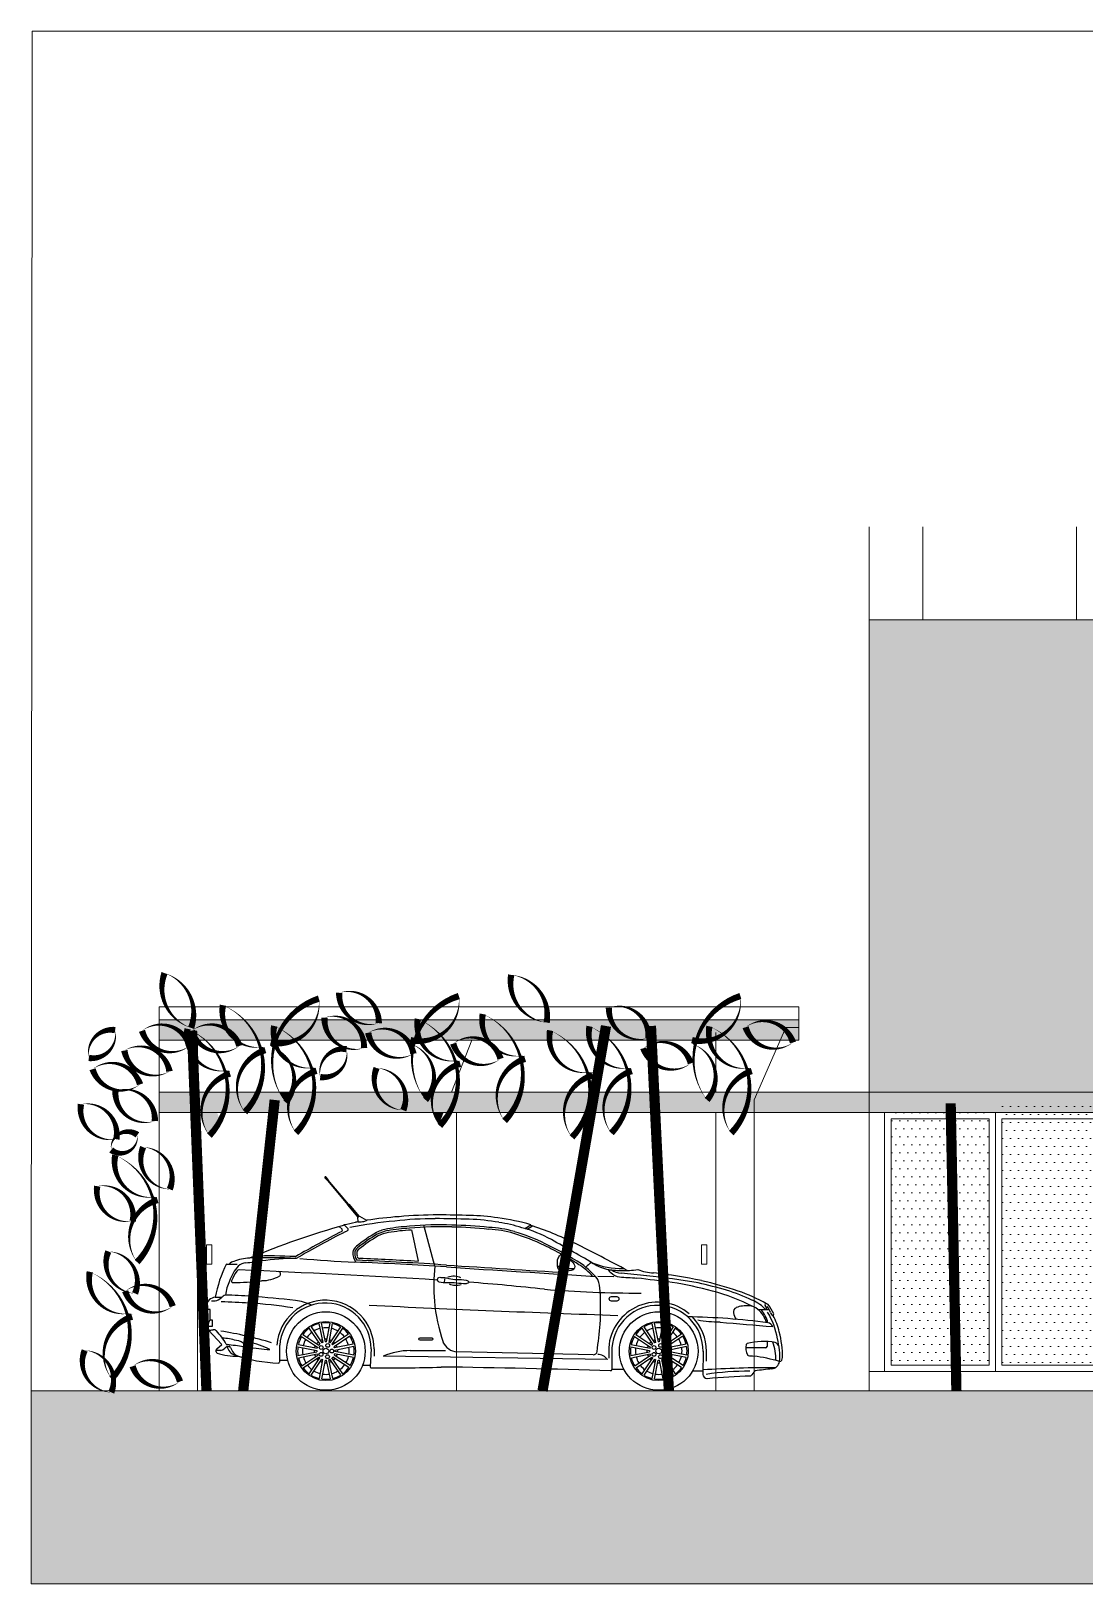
# Model space of a CAD drawing. Header units: metres. Extents: x -183 to 791, y -436 to 125.
# Drawn here: x 507.93 to 516.17, y -312.04 to -299.91 of the extents above; entities that cross this region are included whole.
import ezdxf

# ---------------------------------------------------------------- set-up
doc = ezdxf.new("R2010")
doc.units = ezdxf.units.M
doc.header["$MEASUREMENT"] = 0
doc.header["$XCLIPFRAME"] = 2
for name, color, linetype in [('01_SILNE', 1, 'Continuous'), ('AUTO', 8, 'Continuous'), ('okna', 4, 'Continuous'), ('SRAFA', 251, 'Continuous'), ('srafa fasada', 253, 'Continuous'), ('SRAFY', 3, 'Continuous'), ('SRAFY-TERÉN', 252, 'Continuous'), ('zariz.predmety', 203, 'Continuous')]:
    doc.layers.add(name, color=color, linetype=linetype)
doc.layers.add('FLOATING-WINDOWS', color=2, linetype='Continuous', plot=False)
doc.layers.add('nosne zdivo', color=6, linetype='Continuous', lineweight=50)
picture_1 = doc.add_image_def('image2.jpg', size_in_pixel=(1024, 512))

msp = doc.modelspace()

# ---------------------------------------------------------------- hatches: boundary and pattern name
at = {"layer": 'SRAFA', "linetype": 'Continuous', "lineweight": 0}
h = msp.add_hatch(dxfattribs=at)
h.set_pattern_fill('DOTS', color=256, style=0)
h.set_pattern_definition([(0, (0, 93.513364), (0.03125, 0.0625), [0, -0.0625])])
h.paths.add_polyline_path([(514.65, -310.335), (515.416, -310.335), (515.416, -308.31), (514.65, -308.31)])
h = msp.add_hatch(dxfattribs=at)
h.set_pattern_fill('DOTS', color=256, style=0)
h.set_pattern_definition([(0, (0.86537, -3e-13), (0.03125, 0.0625), [0, -0.0625])])
h.paths.add_polyline_path([(515.516, -308.31), (517.966, -308.31), (517.966, -310.335), (515.516, -310.335)])
at = {"layer": 'srafa fasada', "linetype": 'Continuous', "lineweight": 0}
msp.add_hatch(color=253, dxfattribs=at).paths.add_polyline_path([(516.815, -305.16), (532.263, -305.16), (532.263, -304.51), (531.888, -304.51, -0.111208), (531.788, -304.538, -0.030698), (531.778, -304.51), (529.405, -304.51, -0.011226), (529.394, -304.516, 0.00708), (529.399, -304.51), (514.48, -304.51), (514.48, -308.2), (525.212, -308.2), (525.212, -310.91), (528.77, -310.91), (528.77, -308.21), (528.77, -307.11), (516.815, -307.11)])
at = {"layer": 'SRAFY', "linetype": 'Continuous', "lineweight": 0}
for points in [[(513.93, -307.635), (508.93, -307.635), (508.93, -307.795), (513.93, -307.795)], [(509.304, -308.2), (508.93, -308.2), (508.93, -308.36), (509.263, -308.36, -0.134833)], [(509.467, -308.2), (509.304, -308.2, 0.134833), (509.263, -308.36), (509.436, -308.36, 0.078794)], [(509.54, -308.2), (509.467, -308.2, -0.078794), (509.436, -308.36), (509.94, -308.36, -0.132565), (509.969, -308.2), (509.968, -308.2, -0.086818), (509.92, -308.281, -0.046165), (509.869, -308.2), (509.703, -308.2, -0.090788), (509.601, -308.357, -0.137439)], [(509.968, -308.2), (509.869, -308.2, 0.046165), (509.92, -308.281, 0.086818)], [(510.142, -308.2), (509.969, -308.2, 0.132565), (509.94, -308.36), (510.104, -308.36, 0.079554)], [(510.632, -308.2), (510.142, -308.2, -0.079554), (510.104, -308.36), (511.073, -308.36, -0.130475), (511.072, -308.2), (511.053, -308.2, -0.067281), (511.013, -308.262, -0.035474), (510.973, -308.2), (510.851, -308.2, -0.153414), (510.839, -308.342, -0.285328)], [(511.053, -308.2), (510.973, -308.2, 0.035474), (511.013, -308.262, 0.067281)], [(511.258, -308.2), (511.072, -308.2, 0.130475), (511.073, -308.36), (511.2, -308.36, 0.082303)], [(511.572, -308.2), (511.258, -308.2, -0.082303), (511.2, -308.36), (511.593, -308.36, -0.131714)], [(511.756, -308.2), (511.572, -308.2, 0.131714), (511.593, -308.36), (511.684, -308.36, 0.085066)], [(512.144, -308.2), (511.756, -308.2, -0.084943), (511.684, -308.36), (511.684, -308.36), (512.095, -308.36, -0.136618)], [(512.299, -308.2), (512.144, -308.2, 0.136618), (512.095, -308.36), (512.273, -308.36, 0.078429)], [(512.433, -308.2), (512.299, -308.2, -0.078429), (512.273, -308.36), (512.404, -308.36, -0.132781)], [(512.606, -308.2), (512.433, -308.2, 0.132781), (512.404, -308.36), (512.568, -308.36, 0.079457)], [(513.37, -308.2), (513.253, -308.2, -0.067281), (513.213, -308.262, -0.035474), (513.173, -308.2), (512.606, -308.2, -0.079457), (512.568, -308.36), (513.341, -308.36, -0.132781)], [(513.543, -308.2), (513.37, -308.2, 0.132781), (513.341, -308.36), (513.505, -308.36, 0.079457)], [(525.212, -308.2), (514.48, -308.2), (513.543, -308.2, -0.079457), (513.505, -308.36), (525.212, -308.36)], [(509.384, -308.36), (509.263, -308.36, 0.157088), (509.324, -308.541, 0.069876), (509.408, -308.423)], [(511.154, -308.36), (511.073, -308.36, 0.084371), (511.117, -308.455)]]:
    msp.add_hatch(color=44, dxfattribs=at).paths.add_polyline_path(points)
for points in [[(509.703, -308.2), (509.54, -308.2, 0.137439), (509.601, -308.357, 0.090788)], [(510.851, -308.2), (510.632, -308.2, 0.285328), (510.839, -308.342, 0.153414)]]:
    msp.add_hatch(color=44, dxfattribs=at).paths.add_polyline_path(points, flags=17)
msp.add_hatch(color=54, dxfattribs=at).paths.add_polyline_path([(515.291, -309.789), (516.476, -309.789), (516.476, -310.043), (515.291, -310.043)], flags=9)
at = {"layer": 'SRAFY-TERÉN', "linetype": 'Continuous', "lineweight": 0}
msp.add_hatch(color=256, dxfattribs=at).paths.add_polyline_path([(543.77, -310.91), (541.575, -310.91), (541.575, -310.914), (541.153, -310.914), (541.153, -310.91), (530.835, -310.91, -0.032805), (530.813, -310.944, -0.021832), (530.783, -310.91), (521.936, -310.91), (518.986, -310.535), (508.562, -310.535, -0.013742), (508.557, -310.547, -0.069979), (508.492, -310.535), (507.93, -310.535), (507.93, -312.044), (543.77, -312.044)])

# ---------------------------------------------------------------- linework, layer by layer
at = {"layer": '01_SILNE', "linetype": 'Continuous', "lineweight": 0}
for p, q in [((521.58, -304.51), (514.48, -304.51)), ((514.48, -308.2), (514.48, -304.51)), ((525.212, -308.2), (514.48, -308.2)), ((518.986, -310.535), (507.93, -310.535))]:
    msp.add_line(p, q, dxfattribs=at)
at = {"layer": 'AUTO'}
for p, q in [((510.407, -309.081), (510.248, -308.892)), ((510.411, -309.077), (510.252, -308.888)), ((510.339, -309.252), (510.36, -309.273)), ((510.374, -309.235), (510.406, -309.266)), ((510.499, -309.172), (510.481, -309.178)), ((510.481, -309.178), (510.484, -309.214)), ((510.554, -309.203), (510.499, -309.172)), ((510.902, -309.278), (510.956, -309.523)), ((511.086, -309.561), (510.999, -309.241)), ((511.788, -309.266), (511.835, -309.237)), ((511.806, -309.271), (511.849, -309.245)), ((509.456, -309.544), (509.542, -309.544)), ((512.174, -309.581), (512.088, -309.581)), ((512.108, -309.599), (512.122, -309.612)), ((512.484, -309.645), (512.36, -309.642)), ((511.162, -309.692), (511.163, -309.661)), ((509.301, -309.899), (509.301, -309.87)), ((509.368, -309.833), (509.341, -309.833)), ((509.37, -309.804), (509.421, -309.804)), ((509.33, -309.899), (509.301, -309.899)), ((509.348, -309.983), (509.326, -309.983)), ((509.33, -309.977), (509.33, -309.899)), ((509.348, -310.029), (509.348, -309.983)), ((510.179, -310.009), (510.21, -310.156)), ((510.198, -310.006), (510.229, -310.152)), ((510.266, -310.005), (510.237, -310.152)), ((510.284, -310.009), (510.256, -310.156)), ((512.781, -310.009), (512.811, -310.156)), ((512.8, -310.006), (512.83, -310.152)), ((512.867, -310.005), (512.839, -310.152)), ((512.886, -310.009), (512.858, -310.156)), ((513.7, -309.903), (513.615, -309.903)), ((509.314, -310.029), (509.348, -310.029)), ((509.422, -310.174), (509.316, -310.062)), ((510.044, -310.11), (510.169, -310.193)), ((510.055, -310.094), (510.18, -310.177)), ((510.102, -310.046), (510.186, -310.17)), ((510.118, -310.036), (510.202, -310.159)), ((510.347, -310.034), (510.265, -310.159)), ((510.363, -310.044), (510.281, -310.17)), ((510.411, -310.092), (510.287, -310.176)), ((510.422, -310.108), (510.298, -310.192)), ((512.645, -310.11), (512.77, -310.193)), ((512.656, -310.094), (512.781, -310.177)), ((512.703, -310.046), (512.787, -310.17)), ((512.719, -310.036), (512.803, -310.159)), ((512.948, -310.034), (512.866, -310.159)), ((512.964, -310.044), (512.882, -310.17)), ((513.012, -310.092), (512.888, -310.176)), ((513.023, -310.108), (512.899, -310.192)), ((509.377, -310.23), (509.377, -310.214)), ((509.412, -310.22), (509.377, -310.22)), ((509.381, -310.206), (509.422, -310.174)), ((509.873, -310.308), (509.873, -310.178)), ((510.015, -310.192), (510.162, -310.22)), ((510.016, -310.259), (510.162, -310.229)), ((510.019, -310.173), (510.166, -310.201)), ((510.02, -310.278), (510.166, -310.247)), ((510.046, -310.34), (510.17, -310.255)), ((510.423, -310.337), (510.298, -310.255)), ((510.448, -310.169), (510.301, -310.2)), ((510.449, -310.274), (510.302, -310.246)), ((510.452, -310.188), (510.305, -310.219)), ((510.452, -310.255), (510.305, -310.227)), ((510.589, -310.207), (510.58, -310.344)), ((510.611, -310.207), (510.611, -310.264)), ((510.893, -310.221), (511.17, -310.221)), ((512.323, -310.253), (511.258, -310.23)), ((512.444, -310.197), (512.444, -310.28)), ((512.469, -310.199), (512.469, -310.369)), ((512.617, -310.192), (512.764, -310.22)), ((512.617, -310.259), (512.764, -310.229)), ((512.62, -310.173), (512.767, -310.201)), ((512.621, -310.278), (512.768, -310.247)), ((512.647, -310.34), (512.771, -310.255)), ((513.025, -310.337), (512.9, -310.255)), ((513.049, -310.169), (512.903, -310.2)), ((513.05, -310.274), (512.903, -310.246)), ((513.053, -310.188), (512.906, -310.219)), ((513.054, -310.255), (512.907, -310.227)), ((513.181, -310.226), (513.18, -310.407)), ((513.206, -310.226), (513.206, -310.303)), ((513.671, -310.199), (513.515, -310.199)), ((513.681, -310.149), (513.681, -310.189)), ((509.936, -310.299), (509.873, -310.299)), ((510.057, -310.356), (510.18, -310.271)), ((510.104, -310.403), (510.187, -310.278)), ((510.12, -310.413), (510.203, -310.288)), ((510.183, -310.438), (510.211, -310.291)), ((510.202, -310.442), (510.23, -310.295)), ((510.269, -310.442), (510.239, -310.295)), ((510.288, -310.438), (510.257, -310.291)), ((510.35, -310.411), (510.266, -310.288)), ((510.366, -310.401), (510.281, -310.277)), ((510.413, -310.353), (510.288, -310.271)), ((510.58, -310.336), (510.519, -310.336)), ((512.434, -310.291), (510.682, -310.265)), ((512.565, -310.369), (512.469, -310.369)), ((512.658, -310.356), (512.782, -310.271)), ((512.706, -310.403), (512.788, -310.278)), ((512.722, -310.413), (512.804, -310.288)), ((512.784, -310.438), (512.812, -310.291)), ((512.803, -310.442), (512.831, -310.295)), ((512.87, -310.442), (512.84, -310.295)), ((512.889, -310.438), (512.859, -310.291)), ((512.951, -310.411), (512.867, -310.288)), ((512.967, -310.401), (512.883, -310.277)), ((513.014, -310.353), (512.889, -310.271)), ((513.18, -310.382), (513.098, -310.382))]:
    msp.add_line(p, q, dxfattribs=at)
for points in [[(510.251, -308.884), (510.234, -308.864, 1), (510.227, -308.87), (510.244, -308.89, 1)], [(512.047, -309.504, -0.077406), (512.066, -309.474, -0.329268), (512.085, -309.47, -0.037935), (512.114, -309.486, -0.115244), (512.177, -309.552, -0.19291), (512.178, -309.574, -0.287364), (512.15, -309.595, -0.079067), (512.087, -309.598, -0.153381), (512.056, -309.59, -0.17761), (512.046, -309.572, -0.049184), (512.043, -309.53, -0.138081)], [(511.124, -309.648, 0.008202), (511.16, -309.65, -0.060984), (511.194, -309.656, 0.078918), (511.257, -309.665, -0.039582), (511.331, -309.67, -0.168005), (511.353, -309.686, -0.169643), (511.329, -309.699, -0.039582), (511.255, -309.693, 0.043151), (511.184, -309.692, -0.084485), (511.119, -309.685, -0.845361)], [(512.465, -309.799), (512.507, -309.799, -1), (512.507, -309.833), (512.465, -309.833, -1)], [(510.97, -310.122), (511.062, -310.122, -1), (511.062, -310.139), (510.97, -310.139, -1)]]:
    msp.add_lwpolyline(points, format="xyb", close=True, dxfattribs=at)
msp.add_lwpolyline([(510.405, -309.082), (510.413, -309.076), (510.495, -309.173), (510.485, -309.177)], close=True, dxfattribs=at)
for centre, radius in [((510.234, -310.224), 0.307), ((510.234, -310.224), 0.231), ((512.835, -310.224), 0.307), ((512.835, -310.224), 0.231), ((510.196, -310.25), 0.0147), ((510.197, -310.196), 0.0147), ((510.234, -310.224), 0.0221), ((510.247, -310.268), 0.0147), ((510.248, -310.18), 0.0147), ((510.28, -310.224), 0.0147), ((512.798, -310.196), 0.0147), ((512.798, -310.25), 0.0147), ((512.835, -310.224), 0.0221), ((512.849, -310.268), 0.0147), ((512.85, -310.18), 0.0147), ((512.881, -310.224), 0.0147)]:
    msp.add_circle(centre, radius, dxfattribs=at)
for centre, radius, start, end in [((511.121, -312.678), 3.518, 90.1734, 95.1448), ((510.96, -323.763), 14.604, 88.4296, 89.4089), ((511.302, -311.2), 2.036, 82.2054, 88.3634), ((512.151, -315.544), 6.548, 105.6955, 112.5784), ((510.353, -309.28), 0.01, 297.5759, 45.5806), ((510.16, -307.809), 1.442, 278.5259, 282.2621), ((510.352, -309.21), 0.0881, 292.7303, 306.9214), ((510.399, -309.273), 0.01, 306.9214, 45.5806), ((511.074, -312.459), 3.265, 95.3003, 101.5174), ((511.013, -312.148), 2.981, 100.2191, 100.5671), ((511.013, -312.148), 2.981, 93.9938, 98.856), ((510.827, -309.757), 0.501, 102.819, 113.3831), ((510.827, -309.757), 0.486, 102.8604, 113.2769), ((510.971, -310.7), 1.453, 93.2963, 100.1212), ((510.971, -310.7), 1.438, 93.2868, 100.1071), ((510.971, -310.7), 1.423, 92.7947, 100.0925), ((511.079, -311.692), 2.502, 89.7865, 97.0436), ((511.129, -311.945), 2.707, 88.0988, 95.1173), ((511.129, -311.945), 2.692, 88.0951, 95.1224), ((510.99, -322.237), 13.048, 88.4012, 89.5675), ((511.191, -311.951), 2.711, 83.2811, 89.4103), ((511.191, -311.951), 2.696, 83.2682, 89.414), ((511.29, -310.969), 1.776, 80.4134, 87.9127), ((511.48, -310.026), 0.754, 72.8202, 87.9224), ((511.48, -310.026), 0.769, 72.8364, 87.8768), ((511.27, -311.274), 2.114, 74.4755, 81.6165), ((511.417, -310.349), 1.143, 72.2245, 81.5169), ((511.505, -310.236), 1.01, 60.9074, 75.0611), ((510.996, -311.761), 2.656, 63.5817, 71.6644), ((515.549, -319.229), 11.214, 117.5759, 119.6661), ((515.557, -319.242), 11.214, 117.4637, 119.6937), ((510.51, -309.459), 0.0652, 124.6627, 174.3086), ((511.257, -310.375), 1.247, 120.278, 128.9415), ((511.257, -310.375), 1.232, 120.3202, 128.9692), ((511.257, -310.375), 1.217, 120.3639, 129.0021), ((510.827, -309.757), 0.471, 102.9041, 113.165), ((511.36, -310.539), 1.279, 62.9708, 74.4762), ((511.36, -310.539), 1.294, 62.9796, 74.4666), ((510.844, -311.699), 2.548, 61.0788, 64.4955), ((510.844, -311.699), 2.563, 57.2383, 64.4911), ((504.645, -322.616), 15.164, 59.5062, 60.9994), ((505.801, -322.219), 14.334, 61.7331, 63.5817), ((509.523, -309.58), 0.0566, 98.7316, 139.9906), ((509.645, -309.833), 0.335, 91.3088, 112.9858), ((505.292, -272.449), 37.336, 276.64, 276.8298), ((509.794, -313.431), 3.936, 86.9581, 92.281), ((509.795, -313.417), 3.936, 87.1187, 91.775), ((510.069, -312.334), 2.835, 91.3401, 96.8298), ((509.994, -309.476), 0.01, 267.1187, 299.6661), ((510.828, -300.421), 9.115, 264.9857, 267.6916), ((510.564, -309.46), 0.119, 176.0895, 215.6709), ((510.51, -309.459), 0.0502, 124.0629, 182.4737), ((510.564, -309.46), 0.104, 180.3021, 211.7267), ((509.311, -338.051), 28.545, 86.2548, 87.6916), ((510.51, -309.459), 0.0352, 123.1061, 182.9135), ((510.564, -309.46), 0.0886, 180.109, 197.2792), ((509.311, -338.051), 28.56, 86.2548, 87.6633), ((510.498, -309.481), 0.02, 197.2792, 267.6208), ((509.311, -338.051), 28.575, 86.7008, 87.6208), ((510.844, -311.699), 2.548, 57.2453, 59.5354), ((510.337, -309.98), 0.983, 153.6509, 169.6739), ((509.801, -309.784), 0.337, 138.365, 161.5271), ((509.944, -309.86), 0.483, 147.3829, 157.5184), ((509.554, -309.61), 0.02, 87.564, 147.3829), ((509.622, -309.646), 0.113, 96.64, 130.4179), ((505.551, -403.713), 94.208, 86.61938, 87.56398), ((509.733, -309.39), 0.284, 269.7298, 299.636), ((509.861, -309.622), 0.0189, 310.1407, 84.6026), ((512.467, -309.72), 1.39, 173.4564, 184.6753), ((528.096, -51.08), 259.04, 266.25485, 266.51258), ((528.096, -51.08), 259.025, 266.25485, 266.46443), ((511.232, -309.792), 0.152, 67.6509, 107.5977), ((512.14, -309.447), 0.145, 228.6669, 245.6929), ((512.088, -309.561), 0.02, 245.6929, 270), ((511.879, -310.044), 0.597, 42.7656, 54.8535), ((511.879, -310.044), 0.612, 38.2961, 54.8829), ((512.46, -309.766), 0.278, 122.6442, 134.8134), ((512.532, -309.031), 0.548, 245.9852, 272.7672), ((512.537, -309.18), 0.419, 237.2277, 254.6418), ((512.532, -309.031), 0.563, 259.1361, 270.7579), ((512.494, -309.557), 0.0639, 206.5138, 238.1214), ((512.542, -309.533), 0.113, 224.016, 262.643), ((512.547, -309.473), 0.143, 234.8914, 267.7556), ((512.952, -304.203), 5.458, 265.5385, 266.9766), ((512.575, -308.93), 0.665, 266.9726, 278.3836), ((512.276, -313.188), 3.582, 82.5422, 85.7476), ((512.8, -309.274), 0.339, 247.6798, 269.0953), ((512.058, -316.113), 6.513, 80.4137, 83.9835), ((512.204, -314.378), 4.802, 78.4131, 82.9285), ((509.884, -309.856), 0.441, 156.051, 170.892), ((509.507, -309.679), 0.01, 157.5184, 270.3075), ((509.497, -307.809), 1.88, 270.3075, 277.166), ((511.249, -309.577), 0.133, 246.7949, 288.5206), ((509.926, -328.118), 18.487, 83.7375, 85.5736), ((512.67, -300.811), 8.96, 265.34, 270.1692), ((512.122, -309.759), 0.255, 0.415, 21.4966), ((508.555, -309.885), 3.825, 358.0829, 1.918), ((510.911, -324.807), 15.254, 82.3538, 83.3985), ((512.392, -313.001), 3.358, 75.1057, 80.5974), ((508.663, -327.577), 18.439, 75.2252, 75.9377), ((512.52, -312.505), 2.904, 71.2009, 77.1039), ((512.9, -311.16), 1.448, 62.4315, 75.8038), ((512.942, -311.126), 1.441, 64.2693, 72.9481), ((513.038, -310.984), 1.298, 60.4822, 71.2162), ((509.372, -309.876), 0.0718, 91.5687, 175.3669), ((509.336, -309.71), 0.127, 284.4838, 309.4333), ((509.488, -309.879), 0.1, 113.105, 135.3356), ((509.284, -314.992), 5.154, 86.1019, 88.5315), ((509.3, -315.479), 5.694, 86.4699, 88.5007), ((509.401, -313.541), 3.699, 81.0648, 86.3826), ((508.695, -321.317), 11.561, 83.5419, 85.2613), ((510.23, -310.207), 0.38, 359.9948, 175.4496), ((510.23, -310.207), 0.358, 359.9948, 175.4496), ((509.938, -310.26), 0.435, 65.1169, 82.3289), ((516.945, -178.471), 131.549, 267.22344, 268.07072), ((512.555, -309.692), 1.48, 185.452, 198.2483), ((512.825, -310.224), 0.382, 49.3178, 176.0659), ((512.825, -310.224), 0.357, 359.5661, 176.0659), ((513.455, -309.919), 0.0368, 114.5497, 191.2003), ((513.522, -310.107), 0.237, 85.5753, 110.2055), ((513.536, -309.983), 0.112, 48.6953, 87.7083), ((513.44, -310.115), 0.315, 42.4738, 66.071), ((513.675, -309.862), 0.0105, 138.8552, 217.0525), ((513.672, -309.882), 0.0275, 50.7284, 101.2033), ((513.63, -309.901), 0.0487, 357.2744, 41.1454), ((513.562, -309.968), 0.152, 17.0418, 37.4493), ((513.387, -310.093), 0.382, 24.7851, 37.3735), ((509.434, -310.037), 0.121, 149.901, 191.724), ((510.234, -310.224), 0.221, 104.1905, 121.6906), ((510.234, -310.224), 0.221, 81.6905, 99.1906), ((510.234, -310.224), 0.221, 59.1905, 76.6906), ((506.136, -309.432), 6.268, 352.7116, 354.6795), ((512.835, -310.224), 0.221, 104.1905, 121.6906), ((512.835, -310.224), 0.221, 81.6905, 99.1906), ((512.835, -310.224), 0.221, 59.1905, 76.6906), ((512.95, -315.629), 5.674, 82.5281, 88.8909), ((512.825, -310.224), 0.382, 359.5661, 44.3495), ((513.333, -308.818), 1.179, 260.5446, 269.0683), ((515.8, -282.975), 27.137, 264.7439, 265.6161), ((513.546, -309.9), 0.13, 191.5214, 216.0786), ((513.498, -310.044), 0.183, 13.3691, 52.3678), ((513.419, -310.074), 0.278, 14.8697, 38.0696), ((513.122, -310.244), 0.651, 10.2867, 29.9389), ((513.669, -310.067), 0.0671, 31.961, 73.3493), ((513.754, -309.904), 0.0504, 201.7973, 240.629), ((513.704, -309.934), 0.0295, 331.4254, 3.1308), ((513.237, -310.203), 0.555, 13.4711, 27.3735), ((508.292, -298.998), 11.111, 275.2851, 275.4802), ((509.359, -310.086), 0.0279, 43.4817, 100.6675), ((508.929, -310.48), 0.611, 30.5728, 42.5493), ((508.897, -313.227), 3.201, 73.4216, 80.7424), ((509.406, -310.572), 0.449, 73.3821, 87.6298), ((510.234, -310.224), 0.221, 149.1905, 166.6906), ((510.234, -310.224), 0.221, 126.6905, 144.1906), ((510.234, -310.224), 0.182, 149.7216, 166.1595), ((510.234, -310.224), 0.182, 127.2216, 143.6595), ((510.234, -310.224), 0.182, 104.7216, 121.1595), ((510.234, -310.224), 0.0922, 107.6831, 118.1981), ((510.234, -310.224), 0.182, 82.2216, 98.6595), ((510.234, -310.224), 0.0922, 85.1831, 95.6981), ((510.234, -310.224), 0.0922, 62.6831, 73.1981), ((510.234, -310.224), 0.182, 59.7216, 76.1595), ((510.234, -310.224), 0.182, 37.2216, 53.6595), ((510.234, -310.224), 0.221, 36.6905, 54.1906), ((510.234, -310.224), 0.182, 14.7216, 31.1595), ((510.234, -310.224), 0.221, 14.1905, 31.6906), ((512.835, -310.224), 0.221, 149.1905, 166.6906), ((512.835, -310.224), 0.221, 126.6905, 144.1906), ((512.835, -310.224), 0.182, 149.7216, 166.1595), ((512.835, -310.224), 0.182, 127.2216, 143.6595), ((512.835, -310.224), 0.182, 104.7216, 121.1595), ((512.835, -310.224), 0.0922, 107.6831, 118.1981), ((512.835, -310.224), 0.182, 82.2216, 98.6595), ((512.835, -310.224), 0.0922, 85.1831, 95.6981), ((512.835, -310.224), 0.0922, 62.6831, 73.1981), ((512.835, -310.224), 0.182, 59.7216, 76.1595), ((512.835, -310.224), 0.182, 37.2216, 53.6595), ((512.835, -310.224), 0.221, 36.6905, 54.1906), ((512.835, -310.224), 0.182, 14.7216, 31.1595), ((512.835, -310.224), 0.221, 14.1905, 31.6906), ((513.218, -310.271), 0.563, 356.402, 14.8092), ((513.118, -310.26), 0.684, 358.6283, 15.7387), ((509.387, -310.214), 0.01, 127.967, 180), ((509.387, -310.23), 0.01, 180, 252.4103), ((509.541, -309.744), 0.521, 252.4103, 270.9091), ((509.344, -310.063), 0.171, 293.2898, 313.7453), ((509.463, -310.164), 0.01, 210.5728, 262.8462), ((508.301, -319.423), 9.322, 82.0453, 82.8462), ((509.551, -310.17), 0.0902, 190.4243, 252.8519), ((509.474, -309.919), 0.267, 267.4599, 270.6585), ((509.473, -310.203), 0.0177, 25.1227, 75.062), ((509.587, -310.17), 0.101, 194.7986, 248.1723), ((509.894, -309.192), 1.126, 250.8858, 268.4498), ((509.522, -310.249), 0.109, 43.8303, 83.0048), ((509.593, -310.181), 0.01, 262.0453, 43.8303), ((510.002, -307.639), 2.582, 261.5855, 265.4105), ((509.523, -310.736), 0.591, 62.5193, 79.5112), ((510.234, -310.224), 0.221, 171.6905, 189.1906), ((510.234, -310.224), 0.182, 172.2216, 188.6595), ((510.234, -310.224), 0.0922, 175.1831, 185.6981), ((510.234, -310.224), 0.0922, 152.6831, 163.1981), ((510.234, -310.224), 0.0922, 197.6831, 208.1981), ((510.234, -310.224), 0.0922, 130.1831, 140.6981), ((510.234, -310.224), 0.0716, 176.9133, 183.9678), ((510.234, -310.224), 0.0716, 154.4133, 161.4678), ((510.234, -310.224), 0.0716, 199.4133, 206.4678), ((510.234, -310.224), 0.0716, 131.9133, 138.9678), ((510.234, -310.224), 0.0716, 109.4133, 116.4678), ((510.234, -310.224), 0.0716, 86.9133, 93.9678), ((510.234, -310.224), 0.0716, 64.4133, 71.4678), ((510.234, -310.224), 0.0716, 41.9133, 48.9678), ((510.234, -310.224), 0.0922, 40.1831, 50.6981), ((510.234, -310.224), 0.0716, 19.4133, 26.4678), ((510.234, -310.224), 0.0716, 334.4133, 341.4678), ((510.234, -310.224), 0.0716, 356.9133, 3.9678), ((510.234, -310.224), 0.0922, 17.6831, 28.1981), ((510.234, -310.224), 0.0922, 332.6831, 343.1981), ((510.234, -310.224), 0.0922, 355.1831, 5.6981), ((510.234, -310.224), 0.182, 352.2216, 8.6595), ((510.234, -310.224), 0.221, 351.6905, 9.1906), ((510.904, -310.799), 0.579, 91.0616, 112.5173), ((511.27, -310.096), 0.135, 206.2012, 264.9644), ((512.324, -310.223), 0.03, 268.7787, 352.7116), ((512.36, -310.337), 0.0869, 32.0171, 91.2356), ((512.835, -310.224), 0.221, 171.6905, 189.1906), ((512.835, -310.224), 0.182, 172.2216, 188.6595), ((512.835, -310.224), 0.0922, 175.1831, 185.6981), ((512.835, -310.224), 0.0922, 152.6831, 163.1981), ((512.835, -310.224), 0.0922, 197.6831, 208.1981), ((512.835, -310.224), 0.0716, 176.9133, 183.9678), ((512.835, -310.224), 0.0922, 130.1831, 140.6981), ((512.835, -310.224), 0.0716, 154.4133, 161.4678), ((512.835, -310.224), 0.0716, 199.4133, 206.4678), ((512.835, -310.224), 0.0716, 131.9133, 138.9678), ((512.835, -310.224), 0.0716, 109.4133, 116.4678), ((512.835, -310.224), 0.0716, 86.9133, 93.9678), ((512.835, -310.224), 0.0716, 64.4133, 71.4678), ((512.835, -310.224), 0.0716, 41.9133, 48.9678), ((512.835, -310.224), 0.0922, 40.1831, 50.6981), ((512.835, -310.224), 0.0716, 19.4133, 26.4678), ((512.835, -310.224), 0.0716, 334.4133, 341.4678), ((512.835, -310.224), 0.0716, 356.9133, 3.9678), ((512.835, -310.224), 0.0922, 17.6831, 28.1981), ((512.835, -310.224), 0.0922, 332.6831, 343.1981), ((512.835, -310.224), 0.0922, 355.1831, 5.6981), ((512.835, -310.224), 0.182, 352.2216, 8.6595), ((512.835, -310.224), 0.221, 351.6905, 9.1906), ((513.643, -310.2), 0.127, 168.0768, 204.9577), ((513.528, -310.176), 0.01, 104.7132, 168.0768), ((513.658, -310.671), 0.522, 80.2904, 104.7132), ((513.536, -310.249), 0.01, 204.9577, 262.3525), ((513.671, -310.189), 0.01, 270, 0), ((513.375, -310.284), 0.375, 357.8235, 20.3426), ((513.719, -310.209), 0.0591, 17.9956, 62.8855), ((509.863, -310.308), 0.01, 268.4498, 0), ((510.234, -310.224), 0.221, 194.1905, 211.6906), ((510.234, -310.224), 0.221, 216.6905, 234.1906), ((510.234, -310.224), 0.182, 194.7216, 211.1595), ((510.234, -310.224), 0.182, 217.2216, 233.6595), ((510.234, -310.224), 0.0922, 220.1831, 230.6981), ((510.234, -310.224), 0.0716, 221.9133, 228.9678), ((510.234, -310.224), 0.0922, 242.6831, 253.1981), ((510.234, -310.224), 0.0716, 244.4133, 251.4678), ((510.234, -310.224), 0.0922, 265.1831, 275.6981), ((510.234, -310.224), 0.0716, 266.9133, 273.9678), ((510.234, -310.224), 0.0716, 289.4133, 296.4678), ((510.234, -310.224), 0.0922, 287.6831, 298.1981), ((510.234, -310.224), 0.0716, 311.9133, 318.9678), ((510.234, -310.224), 0.0922, 310.1831, 320.6981), ((510.234, -310.224), 0.182, 307.2216, 323.6595), ((510.234, -310.224), 0.221, 306.6905, 324.1906), ((510.234, -310.224), 0.182, 329.7216, 346.1595), ((510.234, -310.224), 0.221, 329.1905, 346.6906), ((510.59, -310.345), 0.01, 176.3316, 269.433), ((510.719, -297.289), 13.067, 269.433, 271.8261), ((510.121, -385.595), 75.253, 88.22036, 89.22748), ((512.458, -310.367), 0.0114, 270.3247, 348.8251), ((512.835, -310.224), 0.221, 194.1905, 211.6906), ((512.835, -310.224), 0.221, 216.6905, 234.1906), ((512.835, -310.224), 0.182, 194.7216, 211.1595), ((512.835, -310.224), 0.182, 217.2216, 233.6595), ((512.835, -310.224), 0.0922, 220.1831, 230.6981), ((512.835, -310.224), 0.0716, 221.9133, 228.9678), ((512.835, -310.224), 0.0922, 242.6831, 253.1981), ((512.835, -310.224), 0.0716, 244.4133, 251.4678), ((512.835, -310.224), 0.0922, 265.1831, 275.6981), ((512.835, -310.224), 0.0716, 266.9133, 273.9678), ((512.835, -310.224), 0.0716, 289.4133, 296.4678), ((512.835, -310.224), 0.0922, 287.6831, 298.1981), ((512.835, -310.224), 0.0716, 311.9133, 318.9678), ((512.835, -310.224), 0.0922, 310.1831, 320.6981), ((512.835, -310.224), 0.182, 307.2216, 323.6595), ((512.835, -310.224), 0.221, 306.6905, 324.1906), ((512.835, -310.224), 0.182, 329.7216, 346.1595), ((512.835, -310.224), 0.221, 329.1905, 346.6906), ((513.745, -319.583), 9.229, 89.9982, 93.5083), ((513.655, -309.363), 0.904, 262.3525, 265.0748), ((513.426, -311.477), 1.223, 73.1774, 82.8777), ((513.819, -311.714), 1.354, 94.2334, 99.7669), ((513.709, -310.292), 0.0722, 277.3122, 348.2732), ((513.771, -310.277), 0.0306, 286.5704, 2.4168), ((510.234, -310.224), 0.221, 239.1905, 256.6906), ((510.234, -310.224), 0.182, 239.7216, 256.1595), ((510.234, -310.224), 0.221, 261.6905, 279.1906), ((510.234, -310.224), 0.182, 262.2216, 278.6595), ((510.234, -310.224), 0.182, 284.7216, 301.1595), ((510.234, -310.224), 0.221, 284.1905, 301.6906), ((512.835, -310.224), 0.221, 239.1905, 256.6906), ((512.835, -310.224), 0.182, 239.7216, 256.1595), ((512.835, -310.224), 0.221, 261.6905, 279.1906), ((512.835, -310.224), 0.182, 262.2216, 278.6595), ((512.835, -310.224), 0.182, 284.7216, 301.1595), ((512.835, -310.224), 0.221, 284.1905, 301.6906), ((513.216, -310.404), 0.0358, 183.7831, 263.4072), ((513.521, -312.458), 2.076, 89.2743, 98.7328), ((513.681, -315.399), 4.981, 91.4652, 95.401), ((513.832, -310.631), 0.35, 134.1054, 142.8218)]:
    msp.add_arc(centre, radius, start, end, dxfattribs=at)
at = {"layer": 'AUTO', "extrusion": (0, 0, -1)}
msp.add_ellipse((510.519, -309.209), major_axis=(0.0349, 0.0061), ratio=0.183524, start_param=0.034956, end_param=3.179145, dxfattribs=at)
at = {"layer": 'FLOATING-WINDOWS', "color": 254, "linetype": 'Continuous', "lineweight": 0}
for p, q in [((511.255, -308.2), (511.255, -308.101)), ((511.255, -310.535), (511.255, -308.36))]:
    msp.add_line(p, q, dxfattribs=at)
at = {"layer": 'FLOATING-WINDOWS', "linetype": 'Continuous', "lineweight": 0, "flags": 128}
for points in [[(514.48, -304.51), (514.48, -308.2), (525.212, -308.2), (525.212, -310.91), (528.77, -310.91), (528.77, -307.11), (516.815, -307.11), (516.815, -305.16), (532.263, -305.16), (532.263, -304.51)], [(507.93, -310.535), (507.93, -312.044), (543.77, -312.044), (543.77, -310.91), (521.936, -310.91), (518.986, -310.535)]]:
    msp.add_lwpolyline(points, close=True, dxfattribs=at)
at = {"layer": 'FLOATING-WINDOWS', "color": 254, "linetype": 'Continuous', "lineweight": 0}
for points in [[(509.3, -309.393), (509.342, -309.393), (509.342, -309.545), (509.3, -309.545)], [(513.21, -309.393), (513.168, -309.393), (513.168, -309.545), (513.21, -309.545)]]:
    msp.add_lwpolyline(points, close=True, dxfattribs=at)
at = {"layer": 'nosne zdivo', "linetype": 'Continuous', "lineweight": 0}
for p, q in [((514.48, -304.51), (514.48, -303.784)), ((514.9, -304.51), (514.9, -303.784)), ((516.1, -304.51), (516.1, -303.784))]:
    msp.add_line(p, q, dxfattribs=at)
at = {"layer": 'okna', "linetype": 'Continuous', "lineweight": 0}
for p, q in [((514.48, -310.535), (514.48, -308.36)), ((514.6, -310.385), (514.48, -310.385))]:
    msp.add_line(p, q, dxfattribs=at)
for points in [[(514.6, -310.385), (515.466, -310.385), (515.466, -308.36), (514.6, -308.36)], [(514.65, -310.335), (515.416, -310.335), (515.416, -308.41), (514.65, -308.41)], [(515.466, -308.36), (518.016, -308.36), (518.016, -310.385), (515.466, -310.385)], [(515.516, -308.41), (517.966, -308.41), (517.966, -310.335), (515.516, -310.335)]]:
    msp.add_lwpolyline(points, close=True, dxfattribs=at)
at = {"layer": 'SRAFY', "linetype": 'Continuous', "lineweight": 0}
for p, q in [((508.93, -310.535), (508.93, -307.635)), ((513.93, -307.795), (513.93, -307.635)), ((509.23, -307.959), (509.23, -307.795)), ((513.28, -308.2), (513.28, -307.735)), ((509.23, -310.535), (509.23, -308.36)), ((513.28, -309.103), (513.28, -308.36)), ((513.58, -310.535), (513.58, -308.36)), ((513.28, -310.535), (513.28, -309.103))]:
    msp.add_line(p, q, dxfattribs=at)
at = {"layer": 'SRAFY', "color": 44, "linetype": 'Continuous', "lineweight": 0}
for p, q in [((513.93, -307.635), (508.93, -307.635)), ((513.93, -307.795), (508.93, -307.795)), ((511.216, -308.2), (511.374, -307.795)), ((514.48, -308.2), (508.93, -308.2)), ((525.212, -308.36), (508.93, -308.36))]:
    msp.add_line(p, q, dxfattribs=at)
at = {"layer": 'SRAFY', "color": 44, "linetype": 'Continuous', "lineweight": 0, "flags": 128}
for points in [[(509.188, -307.723, 0.08, 0.08, 0), (509.301, -310.535, 0.14, 0.14, 0)], [(512.423, -307.684, 0.08, 0.08, 0), (511.927, -310.535, 0.14, 0.14, 0)], [(512.774, -307.684, 0.08, 0.08, 0), (512.914, -310.535, 0.14, 0.14, 0)], [(509.834, -308.262, 0.08, 0.08, 0), (509.588, -310.535, 0.14, 0.14, 0)]]:
    msp.add_lwpolyline(points, format="xyseb", dxfattribs=at)
at = {"layer": 'SRAFY', "color": 44, "linetype": 'Continuous', "lineweight": 0, "const_width": 0.08, "flags": 128}
msp.add_lwpolyline([(515.116, -308.288), (515.161, -310.535)], dxfattribs=at)
at = {"layer": 'zariz.predmety', "color": 253, "linetype": 'Continuous', "ltscale": 0.001}
for points in [[(509.181, -307.699, 0, 0, -0.520567), (509.181, -307.699, 0, 0.05, -0.425007), (508.973, -307.271, 0, 0.05, -0.425007), (509.181, -307.699, 0.05, 0.05, 0)], [(511.682, -307.285, 0, 0, -0.520567), (511.682, -307.285, 0, 0.05, -0.435821), (511.959, -307.657, 0, 0.05, -0.435821), (511.682, -307.285, 0.05, 0.05, 0)], [(510.179, -307.47, 0, 0, -0.520567), (510.179, -307.47, 0, 0.05, -0.520567), (509.802, -307.814, 0, 0.05, -0.520567), (509.809, -307.845, 0, 0.05, -0.520567), (509.92, -308.281, 0, 0.05, -0.520567), (510.179, -307.47, 0.05, 0.05, 0)], [(510.338, -307.425, 0, 0, -0.520567), (510.338, -307.425, 0, 0.05, -0.520567), (510.647, -307.662, 0, 0.05, -0.520567), (510.338, -307.425, 0.05, 0.05, 0)], [(511.273, -307.45, 0, 0, -0.520567), (511.273, -307.45, 0, 0.05, -0.520567), (510.895, -307.795, 0, 0.05, -0.520567), (510.902, -307.826, 0, 0.05, -0.520567), (511.013, -308.262, 0, 0.05, -0.520567), (511.273, -307.45, 0.05, 0.05, 0)], [(513.473, -307.45, 0, 0, -0.520567), (513.473, -307.45, 0, 0.05, -0.520567), (513.095, -307.795, 0, 0.05, -0.520567), (513.102, -307.826, 0, 0.05, -0.520567), (513.213, -308.262, 0, 0.05, -0.520567), (513.473, -307.45, 0.05, 0.05, 0)], [(509.601, -308.357, 0, 0, -0.520567), (509.601, -308.357, 0, 0.05, -0.520567), (509.761, -307.872, 0, 0.05, -0.520567), (509.74, -307.849, 0, 0.05, -0.520567), (509.43, -307.522, 0, 0.05, -0.520567), (509.601, -308.357, 0.05, 0.05, 0)], [(510.223, -307.619, 0, 0, -0.520567), (510.223, -307.619, 0, 0.05, -0.520567), (510.532, -307.856, 0, 0.05, -0.520567), (510.223, -307.619, 0.05, 0.05, 0)], [(511.631, -308.426, 0, 0, -0.520567), (511.631, -308.426, 0, 0.05, -0.520567), (511.791, -307.941, 0, 0.05, -0.520567), (511.77, -307.917, 0, 0.05, -0.520567), (511.46, -307.591, 0, 0.05, -0.520567), (511.631, -308.426, 0.05, 0.05, 0)], [(512.755, -307.778, 0, 0, -0.520567), (512.755, -307.778, 0, 0.05, -0.520567), (512.446, -307.541, 0, 0.05, -0.520567), (512.755, -307.778, 0.05, 0.05, 0)], [(508.587, -307.716, 0, 0, -0.520567), (508.587, -307.716, 0, 0.05, -0.520567), (508.382, -307.934, 0, 0.05, -0.520567), (508.587, -307.716, 0.05, 0.05, 0)], [(509.168, -307.84, 0, 0, -0.520567), (509.168, -307.84, 0, 0.05, -0.520567), (508.797, -307.722, 0, 0.05, -0.520567), (509.168, -307.84, 0.05, 0.05, 0)], [(509.324, -308.541, 0, 0, -0.520567), (509.324, -308.541, 0, 0.05, -0.520567), (509.485, -308.056, 0, 0.05, -0.520567), (509.464, -308.033, 0, 0.05, -0.520567), (509.153, -307.706, 0, 0.05, -0.520567), (509.324, -308.541, 0.05, 0.05, 0)], [(509.558, -307.84, 0, 0, -0.520567), (509.558, -307.84, 0, 0.05, -0.520567), (509.187, -307.721, 0, 0.05, -0.520567), (509.558, -307.84, 0.05, 0.05, 0)], [(510.001, -308.519, 0, 0, -0.520567), (510.001, -308.519, 0, 0.05, -0.520567), (510.161, -308.034, 0, 0.05, -0.520567), (510.14, -308.01, 0, 0.05, -0.520567), (509.83, -307.684, 0, 0.05, -0.520567), (510.001, -308.519, 0.05, 0.05, 0)], [(510.565, -307.737, 0, 0, -0.520567), (510.565, -307.737, 0, 0.05, -0.520567), (510.918, -307.901, 0, 0.05, -0.520567), (510.565, -307.737, 0.05, 0.05, 0)], [(511.124, -308.464, 0, 0, -0.520567), (511.124, -308.464, 0, 0.05, -0.520567), (511.284, -307.979, 0, 0.05, -0.520567), (511.263, -307.955, 0, 0.05, -0.520567), (510.953, -307.629, 0, 0.05, -0.520567), (511.124, -308.464, 0.05, 0.05, 0)], [(512.157, -308.554, 0, 0, -0.520567), (512.157, -308.554, 0, 0.05, -0.520567), (512.317, -308.069, 0, 0.05, -0.520567), (512.296, -308.046, 0, 0.05, -0.520567), (511.986, -307.719, 0, 0.05, -0.520567), (512.157, -308.554, 0.05, 0.05, 0)], [(512.465, -308.521, 0, 0, -0.520567), (512.465, -308.521, 0, 0.05, -0.520567), (512.625, -308.036, 0, 0.05, -0.520567), (512.604, -308.013, 0, 0.05, -0.520567), (512.294, -307.687, 0, 0.05, -0.520567), (512.465, -308.521, 0.05, 0.05, 0)], [(513.402, -308.521, 0, 0, -0.520567), (513.402, -308.521, 0, 0.05, -0.520567), (513.562, -308.036, 0, 0.05, -0.520567), (513.541, -308.013, 0, 0.05, -0.520567), (513.231, -307.687, 0, 0.05, -0.520567), (513.402, -308.521, 0.05, 0.05, 0)], [(513.884, -307.813, 0, 0, -0.520567), (513.884, -307.813, 0, 0.05, -0.520567), (513.514, -307.694, 0, 0.05, -0.520567), (513.884, -307.813, 0.05, 0.05, 0)], [(508.659, -307.876, 0, 0, -0.520567), (508.659, -307.876, 0, 0.05, -0.520567), (509.012, -308.039, 0, 0.05, -0.520567), (508.659, -307.876, 0.05, 0.05, 0)], [(511.599, -307.94, 0, 0, -0.520567), (511.599, -307.94, 0, 0.05, -0.520567), (511.229, -307.822, 0, 0.05, -0.520567), (511.599, -307.94, 0.05, 0.05, 0)], [(513.086, -307.976, 0, 0, -0.520567), (513.086, -307.976, 0, 0.05, -0.520567), (512.715, -307.858, 0, 0.05, -0.520567), (513.086, -307.976, 0.05, 0.05, 0)], [(508.782, -308.14, 0, 0, -0.520567), (508.782, -308.14, 0, 0.05, -0.520567), (508.411, -308.022, 0, 0.05, -0.520567), (508.782, -308.14, 0.05, 0.05, 0)], [(510.395, -307.865, 0, 0, -0.520567), (510.395, -307.865, 0, 0.05, -0.520567), (510.19, -308.083, 0, 0.05, -0.520567), (510.395, -307.865, 0.05, 0.05, 0)], [(510.839, -308.342, 0, 0, -0.520567), (510.839, -308.342, 0, 0.05, -0.520567), (510.63, -308.013, 0, 0.05, -0.520567), (510.839, -308.342, 0.05, 0.05, 0)], [(508.589, -308.191, 0, 0, -0.520567), (508.589, -308.191, 0, 0.05, -0.520567), (508.898, -308.427, 0, 0.05, -0.520567), (508.589, -308.191, 0.05, 0.05, 0)], [(508.32, -308.296, 0, 0, -0.520567), (508.32, -308.296, 0, 0.05, -0.520567), (508.597, -308.569, 0, 0.05, -0.520567), (508.32, -308.296, 0.05, 0.05, 0)], [(508.761, -308.535, 0, 0, -0.520567), (508.761, -308.535, 0, 0.05, -0.659045), (508.556, -308.653, 0, 0.05, -0.659045), (508.761, -308.535, 0.05, 0.05, 0)], [(508.759, -309.529, 0, 0, -0.520567), (508.759, -309.529, 0, 0.05, -0.520567), (508.919, -309.044, 0, 0.05, -0.520567), (508.898, -309.02, 0, 0.05, -0.520567), (508.588, -308.694, 0, 0.05, -0.520567), (508.759, -309.529, 0.05, 0.05, 0)], [(509.014, -308.96, 0, 0, -0.520567), (509.014, -308.96, 0, 0.05, -0.520567), (508.806, -308.631, 0, 0.05, -0.520567), (509.014, -308.96, 0.05, 0.05, 0)], [(508.447, -308.936, 0, 0, -0.520567), (508.447, -308.936, 0, 0.05, -0.520567), (508.725, -309.209, 0, 0.05, -0.520567), (508.447, -308.936, 0.05, 0.05, 0)], [(508.743, -309.774, 0, 0, -0.520567), (508.743, -309.774, 0, 0.05, -0.520567), (508.534, -309.446, 0, 0.05, -0.520567), (508.743, -309.774, 0.05, 0.05, 0)], [(508.56, -310.44, 0, 0, -0.520567), (508.56, -310.44, 0, 0.05, -0.520567), (508.72, -309.955, 0, 0.05, -0.520567), (508.699, -309.931, 0, 0.05, -0.520567), (508.389, -309.605, 0, 0.05, -0.520567), (508.56, -310.44, 0.05, 0.05, 0)], [(509.037, -309.874, 0, 0, -0.520567), (509.037, -309.874, 0, 0.05, -0.520567), (508.666, -309.756, 0, 0.05, -0.520567), (509.037, -309.874, 0.05, 0.05, 0)], [(508.557, -310.547, 0, 0, -0.520567), (508.557, -310.547, 0, 0.05, -0.520567), (508.349, -310.219, 0, 0.05, -0.520567), (508.557, -310.547, 0.05, 0.05, 0)], [(509.094, -310.462, 0, 0, -0.520567), (509.094, -310.462, 0, 0.05, -0.520567), (508.724, -310.343, 0, 0.05, -0.520567), (509.094, -310.462, 0.05, 0.05, 0)]]:
    msp.add_lwpolyline(points, format="xyseb", close=True, dxfattribs=at)

# ---------------------------------------------------------------- pictures from other files: only their frames are drawn
at = {"linetype": 'Continuous', "lineweight": 0}
image = msp.add_image(picture_1, insert=(484.789, -325.96), size_in_units=(139.945, 69.972), dxfattribs=at)
image.set_boundary_path([(212.73, 376.683), (176.145, 376.683), (176.145, 398.635), (168.828, 398.635), (168.885, 320.89), (328.707, 320.89), (431.075, 320.89), (431.075, 390.898), (431.075, 383.412), (431.075, 401.378), (403.221, 401.378), (350.586, 401.378), (350.586, 354.548), (291.756, 354.548), (291.756, 349.792), (291.479, 349.426), (290.204, 349.426), (289.927, 349.792), (289.927, 354.548), (273.079, 354.548), (253.56, 354.548), (253.56, 349.792), (253.283, 349.426), (252.009, 349.426), (251.731, 349.792), (251.731, 354.548), (216.755, 354.548), (216.755, 398.635), (210.17, 398.635), (210.17, 381.988), (211.982, 377.854), (212.73, 377.854), (212.73, 376.683)])

doc.saveas('drawing.dxf')
